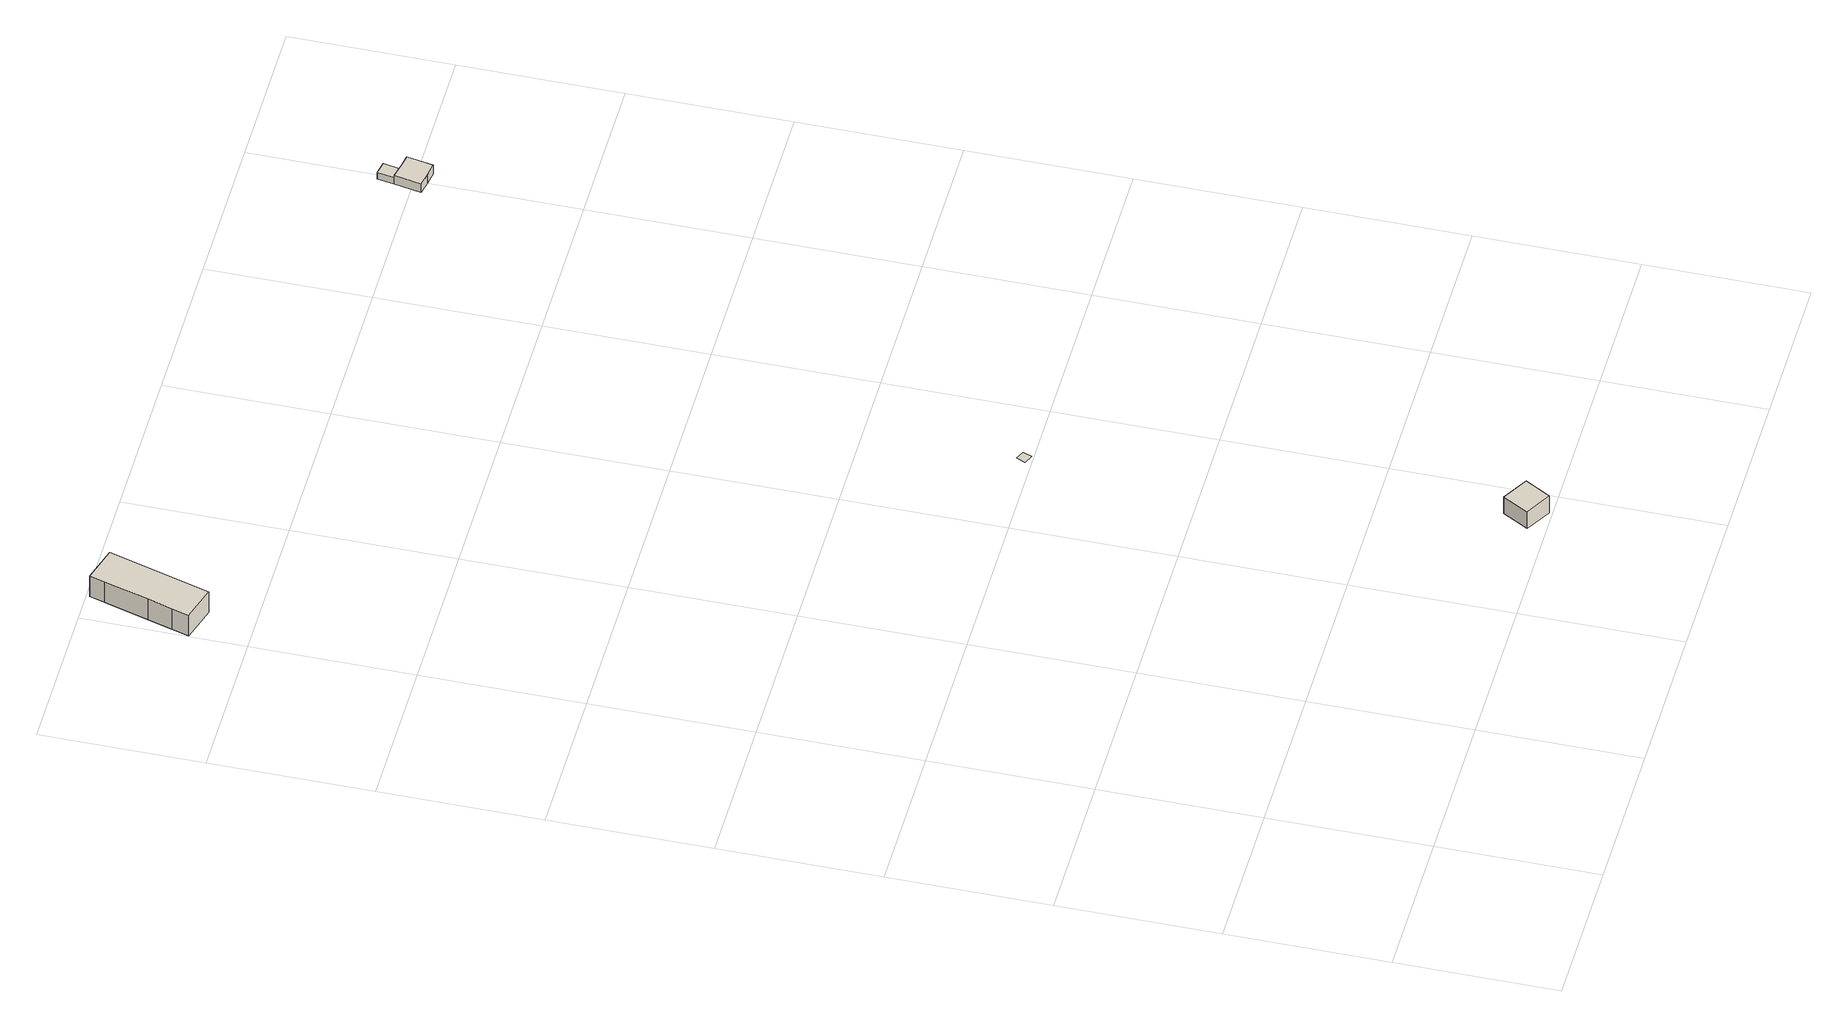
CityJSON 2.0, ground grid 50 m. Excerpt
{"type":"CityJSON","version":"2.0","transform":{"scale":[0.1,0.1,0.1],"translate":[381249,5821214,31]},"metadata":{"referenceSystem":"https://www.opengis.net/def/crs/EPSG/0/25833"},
"CityObjects":{
"building1":{"type":"Building","attributes":{"Gemeindeschluessel":"11000005","BezugspunktDach":"2200","function":"31001_2522","measuredHeight":8.11,"storeysAboveGround":2},"address":[{"country":"Germany","locality":"Berlin","thoroughfareNumber":"10","thoroughfareName":"Otternbuchtstraße"}],"geometry":[{"type":"Solid","lod":"1","boundaries":[[[[0,1,2,3,4,5,6]],[[7,8,9,10,11,12,13]],[[7,13,6,5]],[[8,7,5,4]],[[9,8,4,3]],[[10,9,3,2]],[[11,10,2,1]],[[12,11,1,0]],[[13,12,0,6]]]]}]},
"building2":{"type":"Building","attributes":{"Gemeindeschluessel":"11000005","BezugspunktDach":"2200","function":"51001_9998","measuredHeight":6.59,"storeysAboveGround":0},"address":[{"country":"Germany","locality":"Berlin"}],"geometry":[{"type":"Solid","lod":"1","boundaries":[[[[14,15,16,17]],[[18,19,20,21]],[[18,21,17,16]],[[19,18,16,15]],[[20,19,15,14]],[[21,20,14,17]]]]}]},
"building3":{"type":"Building","attributes":{"Gemeindeschluessel":"11000005","BezugspunktDach":"2200","function":"51001_9998","measuredHeight":0.027,"storeysAboveGround":0},"address":[{"country":"Germany","locality":"Berlin"}],"geometry":[{"type":"MultiSurface","lod":"1","boundaries":[[[22,23,24,25]]]}]},
"building4":{"type":"Building","attributes":{"Gemeindeschluessel":"11000005","BezugspunktDach":"2200","function":"31001_1310","measuredHeight":3.95,"storeysAboveGround":1},"address":[{"country":"Germany","locality":"Berlin","thoroughfareNumber":"8","thoroughfareName":"Otternbuchtstraße"}],"geometry":[{"type":"Solid","lod":"1","boundaries":[[[[26,27,28,29,30,31,32]],[[33,34,35,36,37,38,39]],[[33,39,32,31]],[[34,33,31,30]],[[35,34,30,29]],[[36,35,29,28]],[[37,36,28,27]],[[38,37,27,26]],[[39,38,26,32]]]]}]},
"building5":{"type":"Building","attributes":{"Gemeindeschluessel":"11000005","BezugspunktDach":"2200","function":"31001_1310","measuredHeight":2.75,"storeysAboveGround":1},"address":[{"country":"Germany","locality":"Berlin","thoroughfareNumber":"8 (1)","thoroughfareName":"Otternbuchtstraße"}],"geometry":[{"type":"Solid","lod":"1","boundaries":[[[[40,41,42,43]],[[44,45,34,33]],[[44,33,43,42]],[[45,44,42,41]],[[34,45,41,40]],[[33,34,40,43]]]]}]}
},
"vertices":[
[112,3643,85],[205,3958,85],[95,3990,85],[82,3943,85],[41,3804,85],[18,3727,85],[3,3675,85],[18,3727,4],[41,3804,4],[82,3943,4],[95,3990,4],[205,3958,4],[112,3643,4],[3,3675,4],
[1395,1,104],[1441,81,104],[1361,127,104],[1316,47,104],[1361,127,38],[1441,81,38],[1395,1,38],[1316,47,38],
[1273,1499,35],[1284,1527,35],[1257,1540,35],[1246,1511,35],
[2003,3461,36],[2045,3454,36],[2061,3536,36],[2018,3544,36],[2015,3545,36],[1976,3553,36],[1961,3469,36],[1976,3553,2],[2015,3545,2],[2018,3544,2],[2061,3536,2],[2045,3454,2],[2003,3461,2],[1961,3469,2],
[2015,3545,29],[2025,3597,29],[1985,3605,29],[1976,3553,29],[1985,3605,2],[2025,3597,2]
]}
